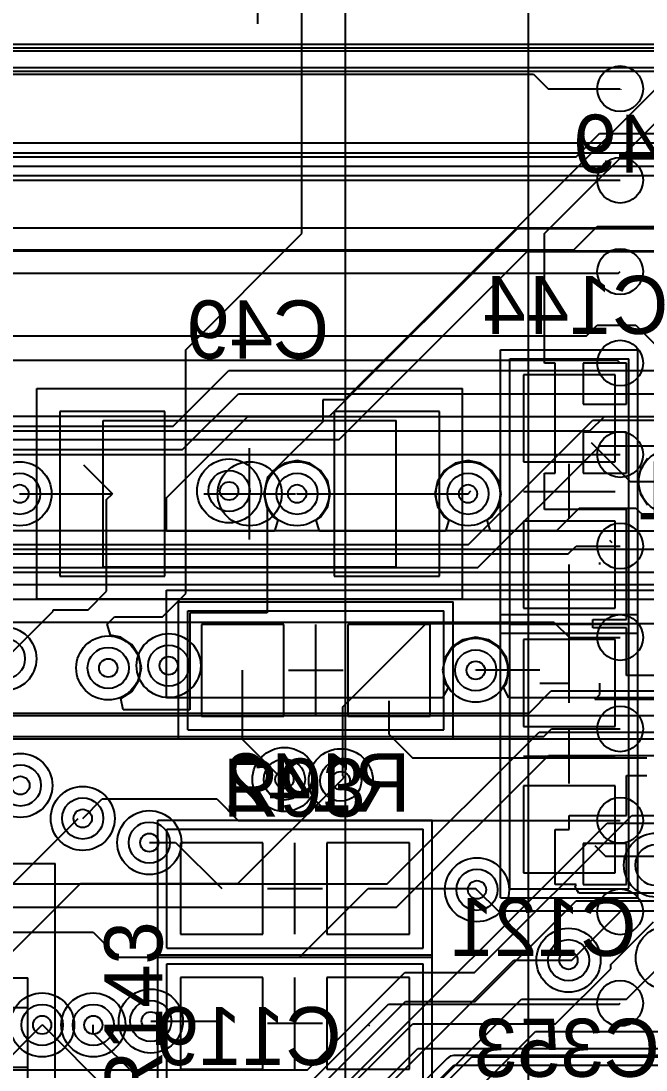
# Model space of a CAD drawing. Extents: x 28 to 300, y 18 to 330.
# Drawn here: x 161.73 to 168.56, y 139.54 to 151.01 of the extents above; entities that cross this region are included whole.
import ezdxf

# ---------------------------------------------------------------- set-up
doc = ezdxf.new("R2010")
doc.units = 0
for name, color, linetype in [('BOTTOMLAYER', 5, 'CONTINUOUS'), ('BOTTOMOVERLAY', 54, 'CONTINUOUS'), ('BOTTOMPASTE', 16, 'CONTINUOUS'), ('BOTTOMSOLDER', 6, 'CONTINUOUS'), ('DRILLDRAWING', 1, 'CONTINUOUS'), ('INTERNALPLANE1', 76, 'CONTINUOUS'), ('INTERNALPLANE6', 136, 'CONTINUOUS'), ('MECHANICAL14', 56, 'CONTINUOUS'), ('MECHANICAL15', 56, 'CONTINUOUS'), ('MECHANICAL16', 56, 'CONTINUOUS'), ('MECHANICAL8', 56, 'CONTINUOUS'), ('MIDLAYER1', 16, 'CONTINUOUS'), ('MIDLAYER3', 90, 'CONTINUOUS'), ('MULTILAYER', 9, 'CONTINUOUS'), ('TOPLAYER', 1, 'CONTINUOUS'), ('TOPOVERLAY', 2, 'CONTINUOUS'), ('TOPPASTE', 8, 'CONTINUOUS'), ('TOPSOLDER', 216, 'CONTINUOUS'), ('VIAHOLELAYER', 16, 'CONTINUOUS')]:
    doc.layers.add(name, color=color, linetype=linetype)

msp = doc.modelspace()

# ---------------------------------------------------------------- linework, layer by layer
at = {"layer": 'BOTTOMLAYER'}
for p, q in [((164.803, 148.687), (164.803, 151.735)), ((167.453, 148.687), (169.829, 151.062)), ((168.74, 150.338), (165.27, 146.868)), ((163.533, 147.417), (164.803, 148.687)), ((167.453, 147.269), (167.453, 148.687)), ((163.533, 144.75), (163.533, 147.417)), ((167.571, 147.269), (167.453, 147.269)), ((167.571, 146.667), (167.571, 147.269)), ((168.351, 147.269), (167.876, 147.269)), ((167.876, 147.269), (167.876, 146.82)), ((168.351, 146.82), (168.351, 147.269)), ((168.224, 147.142), (167.224, 147.142)), ((167.224, 147.142), (167.224, 146.192)), ((168.224, 146.192), (168.224, 147.142)), ((165.27, 146.868), (165.03, 146.868)), ((165.03, 146.868), (165.03, 146.628)), ((163.307, 146.741), (162.157, 146.741)), ((162.157, 146.741), (162.157, 144.941)), ((163.307, 144.941), (163.307, 146.741)), ((166.307, 146.741), (165.157, 146.741)), ((165.157, 146.741), (165.157, 144.941)), ((166.307, 144.941), (166.307, 146.741)), ((167.876, 146.82), (168.351, 146.82)), ((165.03, 146.628), (164.511, 146.109)), ((167.571, 146.065), (167.571, 146.667)), ((168.351, 146.515), (167.876, 146.515)), ((167.876, 146.515), (167.876, 146.065)), ((168.351, 146.065), (168.351, 146.515)), ((167.963, 146.402), (168.391, 145.974)), ((162.415, 146.158), (162.732, 145.841)), ((167.224, 146.192), (168.224, 146.192)), ((164.482, 146.08), (164.422, 146.02)), ((164.494, 146.097), (164.482, 146.08)), ((164.511, 146.109), (164.494, 146.097)), ((167.453, 145.669), (167.453, 146.065)), ((167.453, 146.065), (167.571, 146.065)), ((167.876, 146.065), (168.351, 146.065)), ((164.415, 145.98), (164.388, 145.841)), ((164.422, 145.99), (164.415, 145.98)), ((164.422, 146.02), (164.422, 145.99)), ((168.391, 145.974), (168.834, 145.974)), ((161.718, 145.841), (162.732, 145.841)), ((162.669, 145.778), (162.732, 145.841)), ((164.388, 145.841), (164.415, 145.702)), ((164.744, 145.847), (164.75, 145.841)), ((164.75, 145.841), (165.732, 145.841)), ((165.732, 145.841), (166.618, 145.841)), ((166.618, 145.841), (166.649, 145.872)), ((162.669, 144.775), (162.669, 145.778)), ((164.415, 145.702), (164.422, 145.692)), ((164.422, 145.692), (164.422, 144.538)), ((168.351, 145.669), (167.453, 145.669)), ((168.351, 144.465), (168.351, 145.669)), ((168.224, 145.542), (167.224, 145.542)), ((167.224, 145.542), (167.224, 144.592)), ((168.224, 144.592), (168.224, 145.542)), ((167.724, 143.772), (167.724, 145.067)), ((168.057, 145.067), (168.057, 145.091)), ((162.157, 144.941), (163.307, 144.941)), ((165.157, 144.941), (166.307, 144.941)), ((162.466, 144.572), (162.669, 144.775)), ((163.279, 144.496), (163.533, 144.75)), ((161.582, 144.056), (162.085, 144.559)), ((162.085, 144.572), (162.466, 144.572)), ((162.085, 144.559), (162.085, 144.572)), ((164.422, 144.538), (163.578, 144.538)), ((163.578, 144.538), (163.578, 143.48)), ((167.224, 144.592), (168.224, 144.592)), ((162.676, 144.416), (162.756, 144.496)), ((162.756, 144.496), (163.279, 144.496)), ((167.983, 144.374), (167.983, 144.465)), ((167.983, 144.465), (168.351, 144.465)), ((162.713, 144.294), (162.676, 144.416)), ((163.705, 144.411), (163.705, 143.411)), ((164.605, 144.411), (163.705, 144.411)), ((164.605, 143.411), (164.605, 144.411)), ((165.305, 144.411), (165.305, 143.411)), ((166.205, 144.411), (165.305, 144.411)), ((166.205, 143.411), (166.205, 144.411)), ((168.351, 144.374), (167.983, 144.374)), ((168.351, 143.854), (168.351, 144.374)), ((162.826, 144.272), (162.713, 144.294)), ((162.943, 144.193), (162.826, 144.272)), ((163.022, 144.075), (162.943, 144.193)), ((168.224, 144.247), (167.224, 144.247)), ((167.224, 144.247), (167.224, 143.297)), ((168.224, 143.297), (168.224, 144.247)), ((163.05, 143.937), (163.022, 144.075)), ((163.022, 143.798), (163.05, 143.937)), ((164.155, 143.154), (164.155, 143.911)), ((166.702, 143.911), (166.702, 143.915)), ((166.702, 143.915), (167.403, 143.915)), ((169.417, 143.854), (168.351, 143.854)), ((162.943, 143.68), (163.022, 143.798)), ((167.403, 143.772), (167.724, 143.772)), ((167.724, 143.554), (167.724, 143.772)), ((168.057, 143.648), (168.057, 143.772)), ((162.826, 143.602), (162.943, 143.68)), ((168.005, 143.595), (168.057, 143.648)), ((162.85, 143.48), (162.826, 143.602)), ((165.758, 143.21), (165.758, 143.578)), ((168.005, 143.595), (169.529, 143.595)), ((163.578, 143.48), (162.85, 143.48)), ((163.705, 143.411), (164.605, 143.411)), ((165.305, 143.411), (166.205, 143.411)), ((167.224, 143.297), (168.224, 143.297)), ((165.758, 143.21), (166.013, 142.955)), ((164.155, 143.154), (164.584, 142.726)), ((166.013, 142.955), (168.573, 142.955)), ((164.592, 142.697), (164.612, 142.717)), ((164.612, 142.717), (164.612, 142.726)), ((168.351, 142.324), (168.351, 142.761)), ((168.351, 142.761), (168.573, 142.761)), ((168.224, 142.647), (167.224, 142.647)), ((167.224, 142.647), (167.224, 141.697)), ((168.224, 141.697), (168.224, 142.647)), ((167.724, 142.172), (167.724, 142.324)), ((167.724, 142.324), (168.351, 142.324)), ((167.571, 141.569), (167.571, 142.172)), ((167.571, 142.172), (167.724, 142.172)), ((168.351, 142.019), (167.876, 142.019)), ((167.876, 142.019), (167.876, 141.57)), ((168.351, 141.57), (168.351, 142.019)), ((168.005, 141.995), (168.12, 141.88)), ((168.12, 141.88), (168.672, 141.88)), ((167.224, 141.697), (168.224, 141.697)), ((167.8, 141.569), (167.571, 141.569)), ((167.787, 141.538), (167.8, 141.569)), ((167.876, 141.57), (168.351, 141.57)), ((166.716, 141.511), (166.947, 141.28)), ((167.829, 141.474), (167.787, 141.538)), ((169.209, 141.474), (167.829, 141.474)), ((166.947, 141.28), (169.289, 141.28)), ((162.524, 139.945), (162.524, 140.033)), ((162.524, 139.945), (163.012, 139.457))]:
    msp.add_line(p, q, dxfattribs=at)
for centre in [(161.718, 145.841), (164.008, 145.872), (164.75, 145.841), (166.618, 145.841), (161.552, 144.038), (162.687, 143.937), (163.347, 143.962), (166.702, 143.911), (164.612, 142.717), (165.228, 142.704), (161.727, 142.652), (162.408, 142.291), (163.136, 142.027), (168.672, 141.781), (166.716, 141.511), (167.716, 140.741), (163.152, 140.076), (161.965, 140.033), (162.524, 140.033)]:
    msp.add_circle(centre, 0.225, dxfattribs=at)
at = {"layer": 'BOTTOMOVERLAY'}
for p, q in [((163.682, 146.641), (164.782, 146.641)), ((167.224, 145.867), (168.224, 145.867)), ((163.682, 145.041), (164.782, 145.041)), ((164.955, 143.411), (164.955, 144.411)), ((167.224, 142.972), (168.224, 142.972))]:
    msp.add_line(p, q, dxfattribs=at)
at = {"layer": 'BOTTOMPASTE'}
for p, q in [((168.224, 147.142), (167.224, 147.142)), ((167.224, 147.142), (167.224, 146.192)), ((168.224, 146.192), (168.224, 147.142)), ((163.307, 146.741), (162.157, 146.741)), ((162.157, 146.741), (162.157, 144.941)), ((163.307, 144.941), (163.307, 146.741)), ((166.307, 146.741), (165.157, 146.741)), ((165.157, 146.741), (165.157, 144.941)), ((166.307, 144.941), (166.307, 146.741)), ((167.224, 146.192), (168.224, 146.192)), ((168.224, 145.542), (167.224, 145.542)), ((167.224, 145.542), (167.224, 144.592)), ((168.224, 144.592), (168.224, 145.542)), ((162.157, 144.941), (163.307, 144.941)), ((165.157, 144.941), (166.307, 144.941)), ((167.224, 144.592), (168.224, 144.592)), ((163.705, 144.411), (163.705, 143.411)), ((164.605, 144.411), (163.705, 144.411)), ((164.605, 143.411), (164.605, 144.411)), ((165.305, 144.411), (165.305, 143.411)), ((166.205, 144.411), (165.305, 144.411)), ((166.205, 143.411), (166.205, 144.411)), ((168.224, 144.247), (167.224, 144.247)), ((167.224, 144.247), (167.224, 143.297)), ((168.224, 143.297), (168.224, 144.247)), ((163.705, 143.411), (164.605, 143.411)), ((165.305, 143.411), (166.205, 143.411)), ((167.224, 143.297), (168.224, 143.297)), ((168.224, 142.647), (167.224, 142.647)), ((167.224, 142.647), (167.224, 141.697)), ((168.224, 141.697), (168.224, 142.647)), ((167.224, 141.697), (168.224, 141.697))]:
    msp.add_line(p, q, dxfattribs=at)
at = {"layer": 'BOTTOMSOLDER'}
for p, q in [((168.224, 147.142), (167.224, 147.142)), ((167.224, 147.142), (167.224, 146.192)), ((168.224, 146.192), (168.224, 147.142)), ((163.307, 146.741), (162.157, 146.741)), ((162.157, 146.741), (162.157, 144.941)), ((163.307, 144.941), (163.307, 146.741)), ((166.307, 146.741), (165.157, 146.741)), ((165.157, 146.741), (165.157, 144.941)), ((166.307, 144.941), (166.307, 146.741)), ((167.224, 146.192), (168.224, 146.192)), ((168.224, 145.542), (167.224, 145.542)), ((167.224, 145.542), (167.224, 144.592)), ((168.224, 144.592), (168.224, 145.542)), ((162.157, 144.941), (163.307, 144.941)), ((165.157, 144.941), (166.307, 144.941)), ((167.224, 144.592), (168.224, 144.592)), ((163.705, 144.411), (163.705, 143.411)), ((164.605, 144.411), (163.705, 144.411)), ((164.605, 143.411), (164.605, 144.411)), ((165.305, 144.411), (165.305, 143.411)), ((166.205, 144.411), (165.305, 144.411)), ((166.205, 143.411), (166.205, 144.411)), ((168.224, 144.247), (167.224, 144.247)), ((167.224, 144.247), (167.224, 143.297)), ((168.224, 143.297), (168.224, 144.247)), ((163.705, 143.411), (164.605, 143.411)), ((165.305, 143.411), (166.205, 143.411)), ((167.224, 143.297), (168.224, 143.297)), ((168.224, 142.647), (167.224, 142.647)), ((167.224, 142.647), (167.224, 141.697)), ((168.224, 141.697), (168.224, 142.647)), ((167.224, 141.697), (168.224, 141.697))]:
    msp.add_line(p, q, dxfattribs=at)
at = {"layer": 'DRILLDRAWING'}
for centre in [(161.718, 145.841), (164.008, 145.872), (164.75, 145.841), (166.618, 145.841), (162.687, 143.937), (163.347, 143.962), (166.702, 143.911), (164.612, 142.717), (161.727, 142.652), (165.228, 142.704), (162.408, 142.291), (163.136, 142.027), (166.716, 141.511), (167.716, 140.741), (163.152, 140.076), (161.965, 140.033), (162.524, 140.033)]:
    msp.add_circle(centre, 0.1, dxfattribs=at)
at = {"layer": 'INTERNALPLANE1'}
for p, q in [((166.39, 139.667), (165.374, 138.651)), ((166.423, 139.69), (166.39, 139.667)), ((166.39, 139.667), (166.39, 139.667)), ((166.463, 139.698), (166.423, 139.69)), ((169.265, 139.698), (166.463, 139.698)), ((165.447, 138.578), (166.463, 139.594)), ((166.463, 139.594), (169.308, 139.594))]:
    msp.add_line(p, q, dxfattribs=at)
for centre in [(161.718, 145.841), (164.008, 145.872), (161.552, 144.038), (163.347, 143.962), (162.687, 143.937), (166.702, 143.911), (165.228, 142.704), (161.727, 142.652), (162.408, 142.291), (166.716, 141.511), (168.801, 140.765), (167.716, 140.741), (161.965, 140.033), (162.524, 140.033)]:
    msp.add_circle(centre, 0.35, dxfattribs=at)
at = {"layer": 'INTERNALPLANE6'}
for centre in [(168.834, 145.974), (164.008, 145.872), (164.75, 145.841), (166.618, 145.841), (163.347, 143.962), (162.687, 143.937), (164.612, 142.717), (165.228, 142.704), (161.727, 142.652), (162.408, 142.291), (163.136, 142.027), (168.672, 141.781), (166.716, 141.511), (168.801, 140.765), (167.716, 140.741), (163.152, 140.076), (161.965, 140.033)]:
    msp.add_circle(centre, 0.35, dxfattribs=at)
at = {"layer": 'MECHANICAL14'}
for p, q in [((167.28, 149.77), (167.28, 161.27)), ((167.28, 138.27), (167.28, 149.77)), ((167.074, 147.317), (168.374, 147.317)), ((167.074, 144.417), (167.074, 147.317)), ((168.374, 144.417), (168.374, 147.317)), ((162.632, 146.641), (165.832, 146.641)), ((162.632, 145.041), (162.632, 146.641)), ((165.832, 145.041), (165.832, 146.641)), ((162.632, 145.041), (165.832, 145.041)), ((163.555, 144.561), (166.355, 144.561)), ((163.555, 143.261), (163.555, 144.561)), ((166.355, 143.261), (166.355, 144.561)), ((167.074, 141.522), (167.074, 144.422)), ((167.074, 144.422), (168.374, 144.422)), ((168.374, 141.522), (168.374, 144.422)), ((167.074, 144.417), (168.374, 144.417)), ((163.555, 143.261), (166.355, 143.261)), ((163.327, 140.874), (163.327, 142.174)), ((163.327, 142.174), (166.127, 142.174)), ((166.127, 140.874), (166.127, 142.174)), ((167.074, 141.522), (168.374, 141.522)), ((163.327, 140.874), (166.127, 140.874)), ((163.327, 139.401), (163.327, 140.701)), ((163.327, 140.701), (166.127, 140.701)), ((166.127, 139.401), (166.127, 140.701)), ((158.908, 140.548), (161.808, 140.548)), ((161.808, 139.248), (161.808, 140.548))]:
    msp.add_line(p, q, dxfattribs=at)
at = {"layer": 'MECHANICAL15'}
for p, q in [((165.28, 136.27), (165.28, 163.27)), ((164.32, 150.981), (164.32, 151.981)), ((163.455, 143.161), (163.455, 144.661)), ((163.455, 144.661), (166.455, 144.661)), ((166.455, 143.161), (166.455, 144.661)), ((164.955, 143.611), (164.955, 144.211)), ((164.655, 143.911), (165.255, 143.911)), ((163.455, 143.161), (166.455, 143.161)), ((163.227, 142.274), (166.227, 142.274)), ((163.227, 140.774), (163.227, 142.274)), ((166.227, 140.774), (166.227, 142.274)), ((158.608, 141.798), (162.108, 141.798)), ((162.108, 137.998), (162.108, 141.798)), ((164.727, 141.224), (164.727, 141.824)), ((164.427, 141.524), (165.027, 141.524)), ((163.227, 140.801), (166.227, 140.801)), ((163.227, 139.301), (163.227, 140.801)), ((163.227, 140.774), (166.227, 140.774)), ((166.227, 139.301), (166.227, 140.801)), ((164.727, 139.751), (164.727, 140.351)), ((164.427, 140.051), (165.027, 140.051))]:
    msp.add_line(p, q, dxfattribs=at)
at = {"layer": 'MECHANICAL16'}
for p, q in [((166.974, 147.417), (168.474, 147.417)), ((166.974, 144.317), (166.974, 147.417)), ((168.474, 144.317), (168.474, 147.417)), ((161.907, 146.991), (166.557, 146.991)), ((161.907, 144.691), (161.907, 146.991)), ((166.557, 144.691), (166.557, 146.991)), ((164.232, 145.341), (164.232, 146.341)), ((167.724, 145.567), (167.724, 146.167)), ((163.732, 145.841), (164.732, 145.841)), ((167.424, 145.867), (168.024, 145.867)), ((161.907, 144.691), (166.557, 144.691)), ((166.974, 144.522), (168.474, 144.522)), ((166.974, 141.422), (166.974, 144.522)), ((168.474, 141.422), (168.474, 144.522)), ((166.974, 144.317), (168.474, 144.317)), ((167.724, 142.672), (167.724, 143.272)), ((167.424, 142.972), (168.024, 142.972)), ((166.974, 141.422), (168.474, 141.422))]:
    msp.add_line(p, q, dxfattribs=at)
msp.add_circle((164.232, 145.841), 0.35, dxfattribs=at)
at = {"layer": 'MECHANICAL8'}
msp.add_line((160.025, 144.85), (238.77, 144.85), dxfattribs=at)
at = {"layer": 'MIDLAYER1'}
for p, q in [((154.35, 150.758), (170.162, 150.758)), ((154.224, 150.504), (170.057, 150.504)), ((156.035, 149.57), (172.921, 149.57)), ((156.174, 149.321), (172.23, 149.321)), ((165.104, 146.689), (167.158, 148.743)), ((167.158, 148.743), (169.294, 148.743)), ((165.209, 146.435), (167.263, 148.489)), ((167.263, 148.489), (169.189, 148.489)), ((151.777, 146.689), (165.104, 146.689)), ((166.622, 145.288), (167.981, 146.647)), ((167.981, 146.647), (169.431, 146.647)), ((151.882, 146.435), (165.209, 146.435)), ((166.727, 145.034), (168.057, 146.364)), ((168.057, 146.364), (169.355, 146.364)), ((153.319, 145.288), (166.622, 145.288)), ((153.424, 145.034), (166.727, 145.034)), ((165.249, 143.512), (166.161, 144.424)), ((166.161, 144.424), (171.983, 144.424)), ((165.249, 142.756), (165.249, 143.512)), ((165.733, 141.575), (167.394, 143.235)), ((167.394, 143.235), (168.845, 143.235)), ((165.838, 141.321), (167.499, 142.981)), ((167.499, 142.981), (168.74, 142.981)), ((165.228, 142.704), (165.256, 142.733)), ((165.256, 142.733), (165.256, 142.756)), ((165.256, 142.732), (165.256, 142.733)), ((166.69, 140.606), (168.409, 142.325)), ((168.409, 142.325), (168.746, 142.325)), ((148.898, 141.575), (165.733, 141.575)), ((166.696, 140.289), (167.798, 141.391)), ((167.798, 141.391), (168.834, 141.391)), ((149.003, 141.321), (165.838, 141.321)), ((168.177, 140.693), (168.646, 141.162)), ((167.575, 140.044), (168.177, 140.645)), ((168.177, 140.645), (168.177, 140.693)), ((164.865, 139.542), (165.929, 140.606)), ((165.929, 140.606), (166.69, 140.606)), ((164.96, 139.313), (165.935, 140.289)), ((165.935, 140.289), (166.696, 140.289)), ((165.054, 139.084), (166.014, 140.044)), ((166.014, 140.044), (167.575, 140.044)), ((165.149, 138.856), (166.07, 139.776)), ((166.07, 139.776), (169.723, 139.776)), ((151.18, 139.542), (164.865, 139.542))]:
    msp.add_line(p, q, dxfattribs=at)
for centre in [(161.718, 145.841), (164.008, 145.872), (164.75, 145.841), (166.618, 145.841), (161.552, 144.038), (162.687, 143.937), (163.347, 143.962), (166.702, 143.911), (164.612, 142.717), (165.228, 142.704), (161.727, 142.652), (162.408, 142.291), (163.136, 142.027), (168.672, 141.781), (166.716, 141.511), (167.716, 140.741), (163.152, 140.076), (161.965, 140.033), (162.524, 140.033)]:
    msp.add_circle(centre, 0.225, dxfattribs=at)
at = {"layer": 'MIDLAYER3'}
for p, q in [((150.997, 150.719), (170.235, 150.719)), ((150.894, 150.462), (170.337, 150.462)), ((147.661, 149.677), (169.439, 149.677)), ((147.556, 149.423), (169.334, 149.423)), ((158.924, 148.751), (169.378, 148.751)), ((159.029, 148.497), (169.273, 148.497)), ((163.395, 146.579), (164.004, 147.189)), ((164.004, 147.189), (169.452, 147.189)), ((163.5, 146.325), (164.109, 146.935)), ((164.109, 146.935), (169.79, 146.935)), ((163.322, 145.796), (164.211, 146.685)), ((164.211, 146.685), (169.546, 146.685)), ((158.428, 146.579), (163.395, 146.579)), ((158.534, 146.325), (163.5, 146.325)), ((164.611, 146.176), (164.494, 146.097)), ((164.75, 146.204), (164.611, 146.176)), ((164.889, 146.176), (164.75, 146.204)), ((165.007, 146.097), (164.889, 146.176)), ((166.479, 146.176), (166.362, 146.097)), ((166.618, 146.204), (166.479, 146.176)), ((166.757, 146.176), (166.618, 146.204)), ((166.875, 146.097), (166.757, 146.176)), ((168.58, 146.228), (168.502, 146.111)), ((164.494, 146.097), (164.415, 145.98)), ((165.085, 145.98), (165.007, 146.097)), ((166.362, 146.097), (166.283, 145.98)), ((166.953, 145.98), (166.875, 146.097)), ((168.502, 146.111), (168.475, 145.974)), ((164.415, 145.98), (164.388, 145.841)), ((165.113, 145.841), (165.085, 145.98)), ((166.283, 145.98), (166.256, 145.841)), ((166.981, 145.841), (166.953, 145.98)), ((168.475, 145.974), (168.502, 145.836)), ((163.322, 145.431), (163.322, 145.796)), ((164.388, 145.841), (164.415, 145.702)), ((165.085, 145.702), (165.113, 145.841)), ((166.256, 145.841), (166.283, 145.702)), ((166.953, 145.702), (166.981, 145.841)), ((168.502, 145.836), (168.58, 145.72)), ((164.415, 145.702), (164.494, 145.585)), ((165.007, 145.585), (165.085, 145.702)), ((166.283, 145.702), (166.362, 145.585)), ((166.875, 145.585), (166.953, 145.702)), ((164.494, 145.585), (164.541, 145.553)), ((164.959, 145.553), (165.007, 145.585)), ((166.362, 145.585), (166.409, 145.553)), ((166.827, 145.553), (166.875, 145.585)), ((164.541, 145.553), (164.504, 145.431)), ((164.996, 145.431), (164.959, 145.553)), ((166.409, 145.553), (166.372, 145.431)), ((166.864, 145.431), (166.827, 145.553)), ((164.504, 145.431), (163.322, 145.431)), ((166.372, 145.431), (164.996, 145.431)), ((169.236, 145.431), (166.864, 145.431)), ((158.712, 145.237), (169.316, 145.237)), ((158.817, 144.983), (169.926, 144.983)), ((163.322, 143.611), (163.322, 144.789)), ((163.322, 144.789), (169.926, 144.789)), ((166.563, 144.246), (166.445, 144.167)), ((166.702, 144.274), (166.563, 144.246)), ((166.84, 144.246), (166.702, 144.274)), ((166.958, 144.167), (166.84, 144.246)), ((166.445, 144.167), (166.367, 144.05)), ((167.037, 144.05), (166.958, 144.167)), ((166.367, 144.05), (166.339, 143.911)), ((167.064, 143.911), (167.037, 144.05)), ((166.339, 143.911), (166.367, 143.772)), ((167.037, 143.772), (167.064, 143.911)), ((166.367, 143.772), (166.4, 143.723)), ((167.004, 143.723), (167.037, 143.772)), ((166.4, 143.723), (166.34, 143.611)), ((167.064, 143.611), (167.004, 143.723)), ((166.34, 143.611), (163.322, 143.611)), ((169.36, 143.611), (167.064, 143.611)), ((158.471, 143.417), (170.465, 143.417)), ((158.576, 143.163), (170.36, 143.163)), ((164.104, 141.581), (165.228, 142.704)), ((160.966, 140.9), (162.357, 142.291)), ((164.043, 138.148), (168.137, 142.241)), ((168.137, 142.241), (172.886, 142.241)), ((161.194, 140.392), (162.382, 141.581)), ((162.382, 141.581), (164.104, 141.581)), ((168.35, 140.315), (168.801, 140.765)), ((164.547, 138.169), (167.119, 140.741)), ((167.119, 140.741), (167.716, 140.741)), ((165.528, 138.642), (167.201, 140.315)), ((167.201, 140.315), (168.35, 140.315)), ((161.423, 139.49), (161.965, 140.033)), ((166.122, 138.728), (167.356, 139.962)), ((167.356, 139.962), (168.972, 139.962))]:
    msp.add_line(p, q, dxfattribs=at)
for centre in [(161.718, 145.841), (164.008, 145.872), (164.75, 145.841), (166.618, 145.841), (161.552, 144.038), (162.687, 143.937), (163.347, 143.962), (166.702, 143.911), (164.612, 142.717), (165.228, 142.704), (161.727, 142.652), (162.408, 142.291), (163.136, 142.027), (168.672, 141.781), (166.716, 141.511), (167.716, 140.741), (163.152, 140.076), (161.965, 140.033), (162.524, 140.033)]:
    msp.add_circle(centre, 0.225, dxfattribs=at)
at = {"layer": 'MULTILAYER'}
for centre in [(161.718, 145.841), (164.008, 145.872), (164.75, 145.841), (166.618, 145.841), (161.552, 144.038), (162.687, 143.937), (163.347, 143.962), (166.702, 143.911), (164.612, 142.717), (165.228, 142.704), (161.727, 142.652), (162.408, 142.291), (163.136, 142.027), (168.672, 141.781), (166.716, 141.511), (167.716, 140.741), (163.152, 140.076), (161.965, 140.033), (162.524, 140.033)]:
    msp.add_circle(centre, 0.225, dxfattribs=at)
at = {"layer": 'TOPLAYER'}
for p, q in [((159.807, 150.685), (169.875, 150.685)), ((160.282, 150.431), (167.332, 150.431)), ((167.332, 150.431), (167.493, 150.27)), ((167.493, 150.27), (168.28, 150.27)), ((168.29, 150.26), (168.292, 150.262)), ((167.8, 149.525), (168.054, 149.779)), ((168.054, 149.779), (168.771, 149.779)), ((158.478, 149.525), (167.8, 149.525)), ((158.374, 149.27), (168.28, 149.27)), ((167.775, 148.509), (168.029, 148.763)), ((168.029, 148.763), (169.443, 148.763)), ((157.742, 148.509), (167.775, 148.509)), ((157.636, 148.255), (168.264, 148.255)), ((168.264, 148.255), (168.28, 148.27)), ((167.912, 147.569), (168.029, 147.685)), ((168.029, 147.685), (168.452, 147.685)), ((168.452, 147.685), (168.695, 147.442)), ((160.307, 147.569), (167.912, 147.569)), ((159.812, 147.302), (168.248, 147.302)), ((168.248, 147.302), (168.28, 147.27)), ((167.95, 146.528), (168.108, 146.685)), ((168.108, 146.685), (169.452, 146.685)), ((158.123, 146.528), (167.95, 146.528)), ((158.021, 146.27), (168.28, 146.27)), ((167.587, 145.438), (167.834, 145.685)), ((167.834, 145.685), (168.452, 145.685)), ((168.452, 145.685), (168.553, 145.584)), ((168.553, 145.584), (168.982, 145.584)), ((154.005, 145.438), (167.587, 145.438)), ((167.714, 145.184), (167.8, 145.27)), ((167.8, 145.27), (168.28, 145.27)), ((168.165, 145.335), (168.19, 145.309)), ((153.9, 145.184), (167.714, 145.184)), ((148.029, 144.689), (167.53, 144.689)), ((167.53, 144.689), (167.961, 144.689)), ((167.53, 144.689), (169.537, 144.689)), ((148.361, 144.437), (167.561, 144.437)), ((167.561, 144.435), (167.726, 144.27)), ((167.726, 144.27), (168.28, 144.27)), ((167.285, 143.442), (167.528, 143.685)), ((167.528, 143.685), (168.865, 143.685)), ((149.068, 143.442), (167.285, 143.442)), ((149.051, 143.188), (167.448, 143.188)), ((167.448, 143.188), (167.53, 143.27)), ((167.53, 143.27), (168.28, 143.27)), ((162.408, 142.291), (162.622, 142.505)), ((162.622, 142.505), (163.872, 142.505)), ((163.872, 142.505), (164.107, 142.27)), ((164.107, 142.27), (168.279, 142.27)), ((168.279, 142.27), (168.28, 142.27)), ((163.136, 142.027), (163.423, 142.027)), ((163.423, 142.027), (163.927, 141.524)), ((164.377, 142.024), (163.477, 142.024)), ((163.477, 142.024), (163.477, 141.024)), ((164.377, 141.024), (164.377, 142.024)), ((165.977, 142.024), (165.077, 142.024)), ((165.077, 142.024), (165.077, 141.024)), ((165.977, 141.024), (165.977, 142.024)), ((164.776, 140.773), (165.527, 141.524)), ((165.527, 141.524), (166.703, 141.524)), ((166.703, 141.524), (166.716, 141.511)), ((167.751, 140.741), (168.28, 141.27)), ((160.358, 141.048), (162.524, 141.048)), ((162.524, 141.048), (162.799, 140.773)), ((163.477, 141.024), (164.377, 141.024)), ((165.077, 141.024), (165.977, 141.024)), ((162.799, 140.773), (164.776, 140.773)), ((167.691, 140.741), (167.716, 140.741)), ((167.716, 140.741), (167.751, 140.741)), ((164.377, 140.551), (163.477, 140.551)), ((163.477, 140.551), (163.477, 139.551)), ((164.377, 139.551), (164.377, 140.551)), ((165.977, 140.551), (165.077, 140.551)), ((165.077, 140.551), (165.077, 139.551)), ((165.977, 139.551), (165.977, 140.551)), ((165.533, 140.044), (165.748, 140.259)), ((165.748, 140.259), (168.268, 140.259)), ((168.268, 140.259), (168.28, 140.27)), ((168.279, 140.27), (168.28, 140.27)), ((163.152, 140.076), (163.901, 140.076)), ((163.901, 140.076), (163.927, 140.051)), ((161.965, 140.033), (161.967, 140.033)), ((161.967, 140.033), (162.698, 139.302)), ((164.791, 139.302), (165.527, 140.038)), ((165.527, 140.038), (165.533, 140.044)), ((165.527, 140.038), (165.543, 140.022)), ((165.527, 138.552), (166.66, 139.685)), ((166.66, 139.685), (168.695, 139.685)), ((163.477, 139.551), (164.377, 139.551)), ((165.077, 139.551), (165.977, 139.551))]:
    msp.add_line(p, q, dxfattribs=at)
for centre, radius in [((168.28, 150.27), 0.25), ((168.28, 149.27), 0.25), ((168.28, 148.27), 0.25), ((168.28, 147.27), 0.25), ((168.28, 146.27), 0.25), ((161.718, 145.841), 0.225), ((164.008, 145.872), 0.225), ((164.75, 145.841), 0.225), ((166.618, 145.841), 0.225), ((168.28, 145.27), 0.25), ((168.28, 144.27), 0.25), ((161.552, 144.038), 0.225), ((162.687, 143.937), 0.225), ((163.347, 143.962), 0.225), ((166.702, 143.911), 0.225), ((168.28, 143.27), 0.25), ((164.612, 142.717), 0.225), ((165.228, 142.704), 0.225), ((161.727, 142.652), 0.225), ((162.408, 142.291), 0.225), ((168.28, 142.27), 0.25), ((163.136, 142.027), 0.225), ((168.672, 141.781), 0.225), ((166.716, 141.511), 0.225), ((168.28, 141.27), 0.25), ((167.716, 140.741), 0.225), ((168.28, 140.27), 0.25), ((163.152, 140.076), 0.225), ((161.965, 140.033), 0.225), ((162.524, 140.033), 0.225)]:
    msp.add_circle(centre, radius, dxfattribs=at)
at = {"layer": 'TOPOVERLAY'}
for p, q in [((167.28, 149.77), (167.28, 161.27)), ((167.28, 138.27), (167.28, 149.77)), ((164.727, 141.024), (164.727, 142.024)), ((164.727, 139.551), (164.727, 140.551)), ((158.908, 140.223), (161.808, 140.223)), ((161.808, 139.573), (161.808, 140.223)), ((158.908, 139.573), (161.808, 139.573))]:
    msp.add_line(p, q, dxfattribs=at)
at = {"layer": 'TOPPASTE'}
for p, q in [((164.377, 142.024), (163.477, 142.024)), ((163.477, 142.024), (163.477, 141.024)), ((164.377, 141.024), (164.377, 142.024)), ((165.977, 142.024), (165.077, 142.024)), ((165.077, 142.024), (165.077, 141.024)), ((165.977, 141.024), (165.977, 142.024)), ((163.477, 141.024), (164.377, 141.024)), ((165.077, 141.024), (165.977, 141.024)), ((164.377, 140.551), (163.477, 140.551)), ((163.477, 140.551), (163.477, 139.551)), ((164.377, 139.551), (164.377, 140.551)), ((165.977, 140.551), (165.077, 140.551)), ((165.077, 140.551), (165.077, 139.551)), ((165.977, 139.551), (165.977, 140.551)), ((163.477, 139.551), (164.377, 139.551)), ((165.077, 139.551), (165.977, 139.551))]:
    msp.add_line(p, q, dxfattribs=at)
for centre in [(168.28, 150.27), (168.28, 149.27), (168.28, 148.27), (168.28, 147.27), (168.28, 146.27), (168.28, 145.27), (168.28, 144.27), (168.28, 143.27), (168.28, 142.27), (168.28, 141.27), (168.28, 140.27)]:
    msp.add_circle(centre, 0.25, dxfattribs=at)
at = {"layer": 'TOPSOLDER'}
for p, q in [((164.377, 142.024), (163.477, 142.024)), ((163.477, 142.024), (163.477, 141.024)), ((164.377, 141.024), (164.377, 142.024)), ((165.977, 142.024), (165.077, 142.024)), ((165.077, 142.024), (165.077, 141.024)), ((165.977, 141.024), (165.977, 142.024)), ((163.477, 141.024), (164.377, 141.024)), ((165.077, 141.024), (165.977, 141.024)), ((164.377, 140.551), (163.477, 140.551)), ((163.477, 140.551), (163.477, 139.551)), ((164.377, 139.551), (164.377, 140.551)), ((165.977, 140.551), (165.077, 140.551)), ((165.077, 140.551), (165.077, 139.551)), ((165.977, 139.551), (165.977, 140.551)), ((163.477, 139.551), (164.377, 139.551)), ((165.077, 139.551), (165.977, 139.551))]:
    msp.add_line(p, q, dxfattribs=at)
for centre in [(168.28, 150.27), (168.28, 149.27), (168.28, 148.27), (168.28, 147.27), (168.28, 146.27), (168.28, 145.27), (168.28, 144.27), (168.28, 143.27), (168.28, 142.27), (168.28, 141.27), (168.28, 140.27)]:
    msp.add_circle(centre, 0.25, dxfattribs=at)
at = {"layer": 'VIAHOLELAYER'}
for centre in [(161.718, 145.841), (164.008, 145.872), (164.75, 145.841), (166.618, 145.841), (162.687, 143.937), (163.347, 143.962), (166.702, 143.911), (164.612, 142.717), (161.727, 142.652), (165.228, 142.704), (162.408, 142.291), (163.136, 142.027), (166.716, 141.511), (167.716, 140.741), (163.152, 140.076), (161.965, 140.033), (162.524, 140.033)]:
    msp.add_circle(centre, 0.1, dxfattribs=at)

# ---------------------------------------------------------------- texts
at = {"layer": 'BOTTOMOVERLAY', "text_generation_flag": 2}
for s, p in [('C149', (169.799, 149.352)), ('C144', (168.808, 147.589)), ('C231', (170.492, 145.562)), ('C121', (168.46, 140.787)), ('C353', (168.714, 139.466))]:
    msp.add_text(s, height=0.635, rotation=360, dxfattribs=at).set_placement(p)
for s, p in [('C49', (165.1, 147.32)), ('R142', (165.989, 142.367)), ('C119', (165.237, 139.594))]:
    msp.add_text(s, height=0.635, dxfattribs=at).set_placement(p)
at = {"layer": 'TOPOVERLAY'}
for s, rotation, p in [('R93', 360, (163.939, 142.311)), ('R143', 90, (163.279, 139.136))]:
    msp.add_text(s, height=0.635, rotation=rotation, dxfattribs=at).set_placement(p)

doc.saveas('drawing.dxf')
